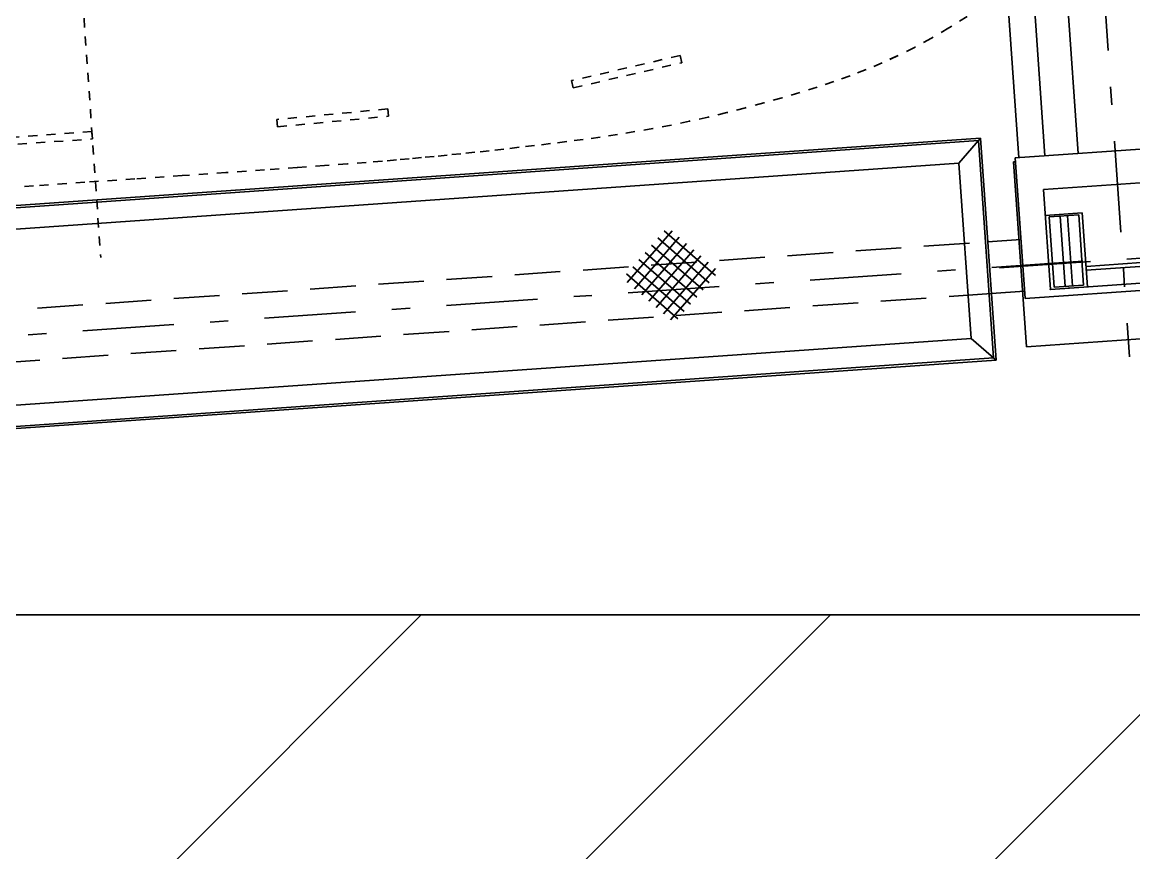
# Model space of a CAD drawing. Header units: millimetres. Extents: x -4 to 3776, y -4 to 4079.
# Drawn here: x 462.8 to 475, y 383.49 to 392.61 of the extents above; entities that cross this region are included whole.
import ezdxf
from ezdxf import colors
from ezdxf.entities.mleader import LeaderData, LeaderLine
from ezdxf.math import Vec2, Vec3

# ---------------------------------------------------------------- set-up
doc = ezdxf.new("R2010")
doc.units = ezdxf.units.MM
for name, pattern in [('CEN1', [2, 1, -0.4, 0.2, -0.4]), ('DASHED', [0.75, 0.5, -0.25]), ('PHANTOM', [2.5, 1.25, -0.25, 0.25, -0.25, 0.25, -0.25])]:
    doc.linetypes.add(name, pattern=pattern)
for name, color, linetype in [('03-input', 3, 'Continuous'), ('05-center', 6, 'CEN1'), ('BK_kedu', 255, 'Continuous')]:
    doc.layers.add(name, color=color, linetype=linetype)
doc.styles.get("Standard").update_dxf_attribs({"font": 'arial.ttf'})

# ---------------------------------------------------------------- blocks, each defined once
blk = doc.blocks.new('A$C2694431E')
at = {"layer": '03-input', "color": 0, "linetype": 'PHANTOM'}
for p, q in [((5372.6, 280.4), (5321.1, 252.9)), ((5321.1, 252.9), (5272, 228.6)), ((5272, 228.6), (5224.8, 207.1)), ((5179.2, 188.2), (5134.6, 171.4)), ((5224.8, 207.1), (5179.2, 188.2)), ((5090.4, 156.5), (5046.1, 142.9)), ((5134.6, 171.4), (5090.4, 156.5)), ((5001.3, 130.4), (4955.3, 118.7)), ((5046.1, 142.9), (5001.3, 130.4)), ((4858.9, 96.5), (4809, 86.1)), ((4907.8, 107.4), (4858.9, 96.5)), ((4955.3, 118.7), (4907.8, 107.4)), ((4707.4, 67), (4656.4, 58.6)), ((4758.5, 76.2), (4707.4, 67)), ((4809, 86.1), (4758.5, 76.2)), ((4456.9, 33), (4409.1, 28.6)), ((4505.6, 38.1), (4456.9, 33)), ((4555.1, 44), (4505.6, 38.1)), ((4605.5, 50.9), (4555.1, 44)), ((4656.4, 58.6), (4605.5, 50.9)), ((2829.1, 0.4), (2690.2, 0.6)), ((2967.7, 0.3), (2829.1, 0.4)), ((3102.8, 0.1), (2967.7, 0.3)), ((3231, 0), (3102.8, 0.1)), ((3349, 0), (3231, 0)), ((3453.4, 0), (3349, 0)), ((3541.9, 0.1), (3453.4, 0)), ((3615.7, 0.2), (3541.9, 0.1)), ((3677.1, 0.5), (3615.7, 0.2)), ((3728.4, 0.8), (3677.1, 0.5)), ((3771.8, 1.3), (3728.4, 0.8)), ((3809.7, 1.8), (3771.8, 1.3)), ((3844.2, 2.4), (3809.7, 1.8)), ((3877.7, 3.2), (3844.2, 2.4)), ((3912.1, 4.1), (3877.7, 3.2)), ((3947.6, 5.2), (3912.1, 4.1)), ((3984.3, 6.4), (3947.6, 5.2)), ((4022.1, 7.7), (3984.3, 6.4)), ((4061, 9.2), (4022.1, 7.7)), ((4101, 10.8), (4061, 9.2)), ((4142.1, 12.6), (4101, 10.8)), ((4184.2, 14.5), (4142.1, 12.6)), ((4227.2, 16.6), (4184.2, 14.5)), ((4271.3, 19), (4227.2, 16.6)), ((4316.3, 21.7), (4271.3, 19)), ((4362.3, 24.9), (4316.3, 21.7)), ((4409.1, 28.6), (4362.3, 24.9))]:
    blk.add_line(p, q, dxfattribs=at)
blk.add_lwpolyline([(5372.6, 280.7), (5321.1, 253.1), (5272, 228.7), (5224.8, 207.2), (5179.2, 188.3), (5134.6, 171.5), (5090.4, 156.5), (5046.1, 142.9), (5001.3, 130.4), (4955.3, 118.7), (4907.8, 107.4), (4858.9, 96.5), (4809, 86.1), (4758.5, 76.2), (4707.4, 67), (4656.4, 58.6), (4605.5, 50.9), (4555.1, 44), (4505.6, 38.1), (4456.9, 33), (4409.1, 28.6), (4362.3, 24.9), (4316.3, 21.7), (4271.3, 19), (4227.2, 16.6), (4184.2, 14.5), (4142.1, 12.6), (4101, 10.8), (4061, 9.2), (4022.1, 7.7), (3984.3, 6.4), (3947.6, 5.2), (3912.1, 4.1), (3877.7, 3.2), (3844.2, 2.4), (3809.7, 1.8), (3771.8, 1.3), (3728.4, 0.8), (3677.1, 0.5), (3615.7, 0.2), (3541.9, 0.1), (3453.4, 0), (3349, 0), (3231, 0), (3102.8, 0.1), (2967.7, 0.3), (2829.1, 0.4), (2690.2, 0.6)], dxfattribs=at)
for points in [[(4299.2, 162.4), (4595.5, 209.6), (4592.4, 229.3), (4296.1, 182.1)], [(2696.1, 115.3), (2996.1, 115.3), (2996.1, 135.3), (2696.1, 135.3)], [(3496.6, 113.3), (3796.5, 120.7), (3796, 140.6), (3496.1, 133.2)]]:
    blk.add_lwpolyline(points, close=True, dxfattribs=at)
at = {"layer": '05-center', "ltscale": 2}
blk.add_line((2996.1, 2505.9), (2996.1, -204.9), dxfattribs=at)
blk = doc.blocks.new('A$C39C97F3E')
at = {"layer": '03-input', "color": 0, "linetype": 'Continuous'}
for p, q in [((239.4, 111.2), (109.2, 241.3)), ((0.8, 109.2), (131, 239.4)), ((19, 91), (149.2, 221.2)), ((221.2, 93), (91, 223.1)), ((37.2, 72.8), (167.4, 203)), ((184.8, 56.6), (54.6, 186.7)), ((55.4, 54.6), (185.6, 184.8)), ((203, 74.8), (72.8, 204.9)), ((148.4, 20.2), (18.2, 150.3)), ((166.6, 38.4), (36.4, 168.5)), ((73.6, 36.4), (203.8, 166.6)), ((130.2, 2), (0, 132.1)), ((91.8, 18.2), (222, 148.4)), ((110, 0), (240.2, 130.2))]:
    blk.add_line(p, q, dxfattribs=at)
blk = doc.blocks.new('A$C25D95980')
at = {"layer": '03-input', "color": 0, "linetype": 'Continuous'}
for p, q in [((80, 190), (0, 190)), ((0, 190), (0, 0)), ((30, 190), (30, 0)), ((50, 190), (50, 0)), ((80, 0), (80, 190)), ((0, 0), (80, 0))]:
    blk.add_line(p, q, dxfattribs=at)
blk = doc.blocks.new('A$C62FF4C8B')
at = {"layer": '03-input', "color": 0, "linetype": 'Continuous'}
for p, q in [((0, 100), (0, 370)), ((0, 370), (400, 370)), ((10, 365), (24, 365)), ((10, 365), (10, 65)), ((24, 365), (24, 65)), ((76, 365), (90, 365)), ((76, 365), (76, 65)), ((90, 365), (90, 65)), ((400, 370), (400, 100)), ((300, 300), (400, 300)), ((300, 300), (300, 100)), ((29, 297), (29, 100)), ((35, 297.4), (39, 277.9)), ((65, 297.4), (61, 277.9)), ((71, 297), (71, 100)), ((90, 155), (300, 155)), ((90, 145), (300, 145)), ((10, 100), (0, 100)), ((29, 100), (24, 100)), ((29, 3), (29, 100)), ((71, 3), (71, 100)), ((76, 100), (71, 100)), ((400, 100), (90, 100)), ((24, 65), (10, 65)), ((90, 65), (76, 65)), ((35, 2.6), (39, 22.1)), ((65, 2.6), (61, 22.1))]:
    blk.add_line(p, q, dxfattribs=at)
for centre, radius, start, end in [((32, 297), 3, 7.3754, 180), ((68, 297), 3, 0, 172.6246), ((50, 278), 11, 180.4215, 359.5785), ((50, 22), 11, 0.4215, 179.5785), ((32, 3), 3, 180, 352.6246), ((68, 3), 3, 187.3754, 0)]:
    blk.add_arc(centre, radius, start, end, dxfattribs=at)
for p in [(350, 100), (400, 100), (400, 100)]:
    blk.add_point(p, dxfattribs=at)
blk.add_blockref('A$C25D95980', (310, 105), dxfattribs=at)
blk = doc.blocks.new('jiushengting-jiaban')
at = {"layer": '03-input', "color": 0, "linetype": 'Continuous'}
for p, q in [((4948.82, 3401.929), (4949.255, 3395.718)), ((4948.536, 3401.909), (4948.97, 3395.699)), ((4949.323, 3399.986), (4949.62, 3395.744)), ((4930.009, 3394.617), (4948.549, 3395.914)), ((4930.013, 3394.593), (4948.526, 3395.888)), ((4948.311, 3395.64), (4948.549, 3395.914)), ((4948.526, 3395.888), (4948.693, 3393.501)), ((4948.549, 3395.914), (4948.719, 3393.478)), ((4948.93, 3395.696), (4951.122, 3395.849)), ((4930.078, 3394.365), (4948.311, 3395.64)), ((4948.311, 3395.64), (4948.445, 3393.716)), ((4948.912, 3395.654), (4948.933, 3395.655)), ((4948.912, 3395.654), (4949.054, 3393.624)), ((4948.93, 3395.696), (4949.038, 3394.153)), ((4948.628, 3394.777), (4948.992, 3394.803)), ((4949.038, 3394.153), (4950.58, 3394.261)), ((4948.668, 3394.209), (4949.032, 3394.234)), ((4949.054, 3393.624), (4951.287, 3393.78)), ((4948.445, 3393.716), (4929.554, 3392.395)), ((4948.445, 3393.716), (4948.719, 3393.478)), ((4948.719, 3393.478), (4929.316, 3392.121)), ((4948.693, 3393.501), (4929.338, 3392.147))]:
    blk.add_line(p, q, dxfattribs=at)
at = {"layer": '03-input', "color": 0, "linetype": 'DASHED'}
for p, q in [((4935.957, 3393.891), (4948.628, 3394.777)), ((4933.24, 3393.13), (4948.668, 3394.209))]:
    blk.add_line(p, q, dxfattribs=at)
at = {"layer": '05-center'}
for p, q in [((4949.6, 3401.865), (4950.184, 3393.515)), ((4948.758, 3394.489), (4951.382, 3394.673)), ((4928.723, 3393.1), (4949.76, 3394.571))]:
    blk.add_line(p, q, dxfattribs=at)
at = {"layer": '03-input', "color": 3, "linetype": 'Continuous', "xscale": 0.004069116755912711, "yscale": 0.004069116755912711, "zscale": 0.004069116755912711, "rotation": 4.000544981170568}
blk.add_blockref('A$C2694431E', (4926.675, 3394.586), dxfattribs=at)
at = {"layer": '03-input', "color": 0, "linetype": 'Continuous'}
for name, p, xscale, yscale, zscale, rotation in [('A$C62FF4C8B', (4950.968, 3393.962), -0.004069116755912703, 0.004069116755912705, 0.004069116755912705, 4.000544981170577), ('A$C39C97F3E', (4944.701, 3393.887), 0.004069116755912711, 0.004069116755912711, 0.004069116755912711, 4.000544981170568)]:
    blk.add_blockref(name, p, dxfattribs=dict(at, xscale=xscale, yscale=yscale, zscale=zscale, rotation=rotation))

msp = doc.modelspace()

# ---------------------------------------------------------------- hatches: boundary and pattern name
at = {"lineweight": 25}
h = msp.add_hatch(dxfattribs=at)
h.set_pattern_fill('ANSI31', color=4)
h.set_pattern_definition([(45, (-3685.4343, -3223.2037), (-2.245064, 2.245064), [])])
h.paths.add_polyline_path([(483.618, 380.177), (483.618, 386.102), (439.25, 386.102), (439.25, 380.177)])
h.paths.add_polyline_path([(439.25, 380.177), (439.25, 366.102), (483.618, 366.102), (483.618, 380.177)])

# ---------------------------------------------------------------- linework, layer by layer
at = {"color": 4, "lineweight": 25}
msp.add_line((439.25, 386.102), (525, 386.102), dxfattribs=at)

# ---------------------------------------------------------------- block references
msp.add_blockref('jiushengting-jiaban', (-4475.235, -3004.579), dxfattribs=at)

# ---------------------------------------------------------------- leaders
at = {"layer": 'BK_kedu'}
ml = msp.add_multileader_mtext('Standard', dxfattribs=at)
ml.set_content('', color=256)
ml.set_leader_properties()
ml.build(insert=Vec2(0, 0))
ml.multileader.update_dxf_attribs({"text_right_attachment_type": 6, "dogleg_length": 0.36, "arrow_head_size": 0.18})
ctx = ml.context
ctx.base_point, ctx.char_height, ctx.arrow_head_size, ctx.landing_gap_size, ctx.plane_origin = Vec3(3775.999, 4079.328), 0.18, 0.18, 0.09, Vec3(3774.639, 4079.328)
ctx.right_attachment = 6
notes = []
notes.append((ctx, [(0, (0, 0, 0), (0, 0), (1, 0), 1, [])]))
ctx.mtext.insert, ctx.mtext.flow_direction = Vec3(3776.089, 4079.418), 5
for ctx, leaders in notes:
    for number, flags, end, landing, length, lines in leaders:
        leader = LeaderData()
        leader.index, (leader.has_last_leader_line, leader.has_dogleg_vector, leader.attachment_direction) = number, flags
        leader.last_leader_point, leader.dogleg_vector, leader.dogleg_length = Vec3(end), Vec3(landing), length
        for number, points, colour, breaks in lines:
            line = LeaderLine()
            line.index, line.vertices, line.color, line.breaks = number, Vec3.list(points), colors.encode_raw_color(colour), breaks
            leader.lines.append(line)
        ctx.leaders.append(leader)

doc.saveas('drawing.dxf')
